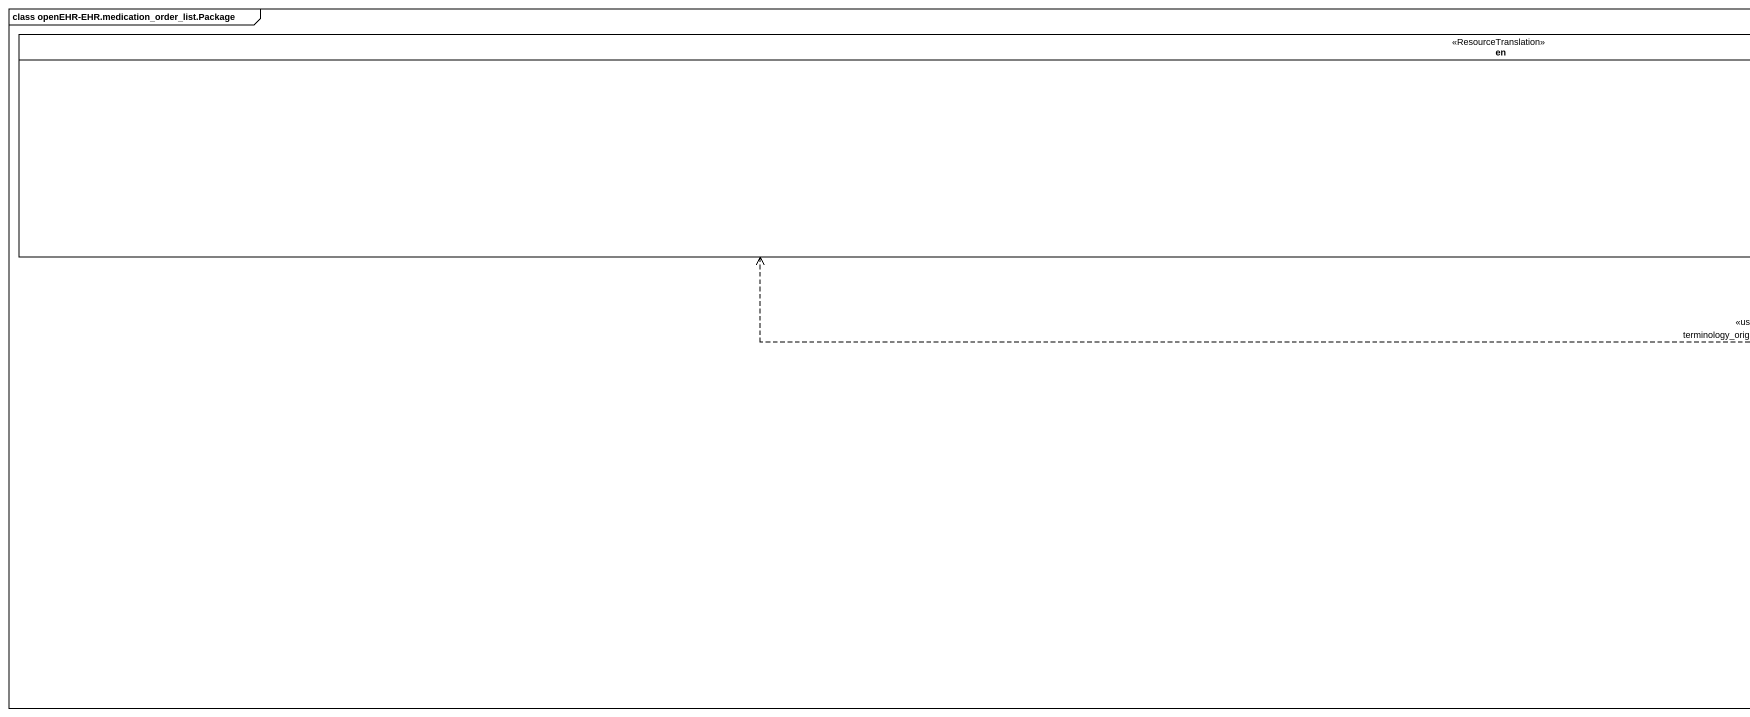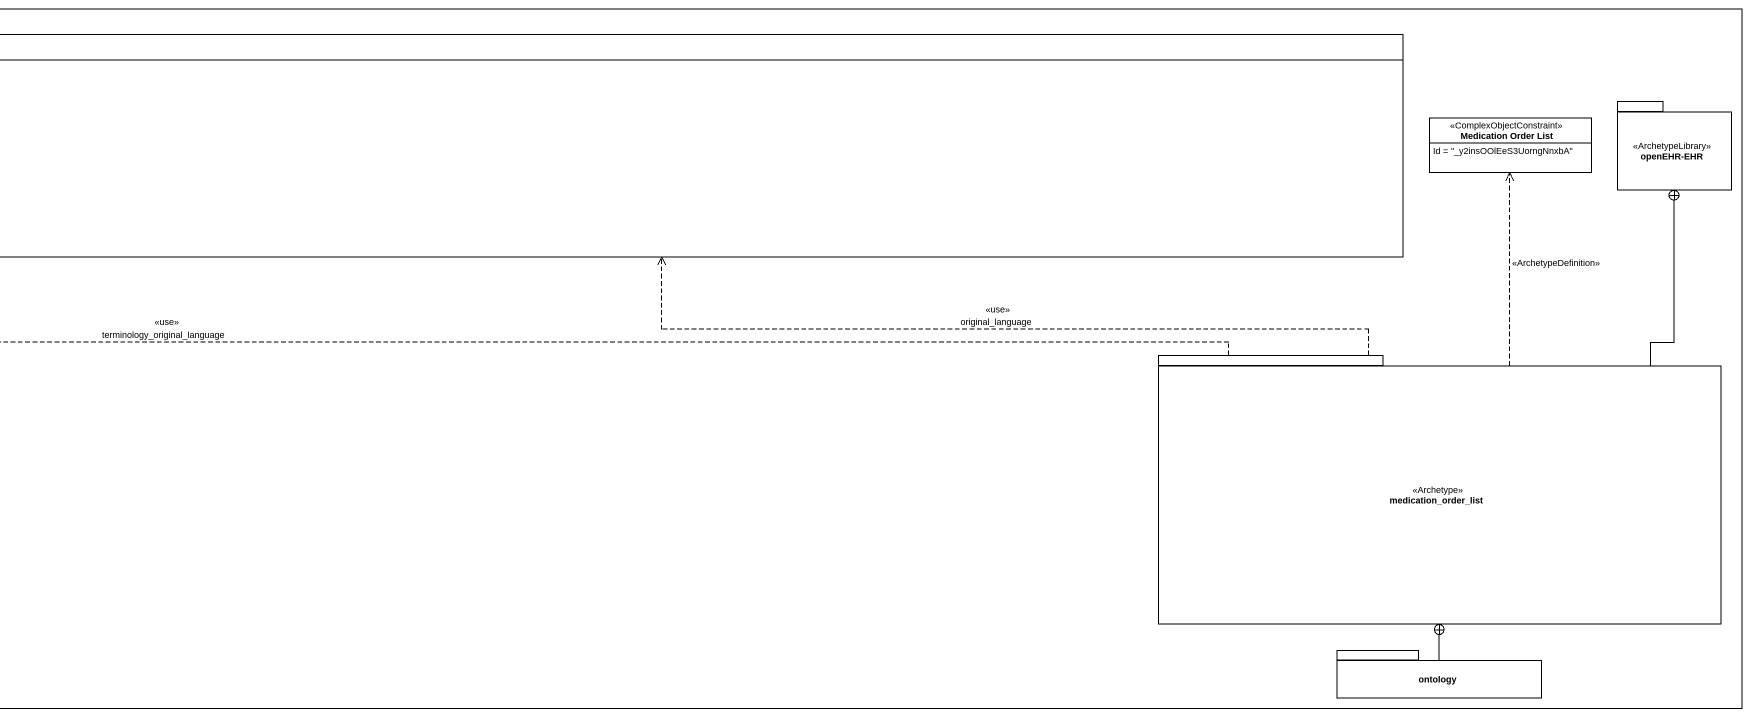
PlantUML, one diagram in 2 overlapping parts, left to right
@startuml
mainframe class openEHR-EHR.medication_order_list.Package
hide circle
hide empty members
enum en <<ResourceTranslation>>
class "Medication Order List" as Medication_Order_List <<ComplexObjectConstraint>> {
  Id = "_y2insOOlEeS3UorngNnxbA"
}
package "openEHR-EHR" as openEHR_EHR <<ArchetypeLibrary>> {
}
package medication_order_list <<Archetype>> {
}
package ontology {
}
medication_order_list .left.> en : <<use>>\nterminology_original_language
medication_order_list .left.> en : <<use>>\noriginal_language
medication_order_list .up.> Medication_Order_List : <<ArchetypeDefinition>>
medication_order_list -up-+ openEHR_EHR
ontology -up-+ medication_order_list
@enduml
